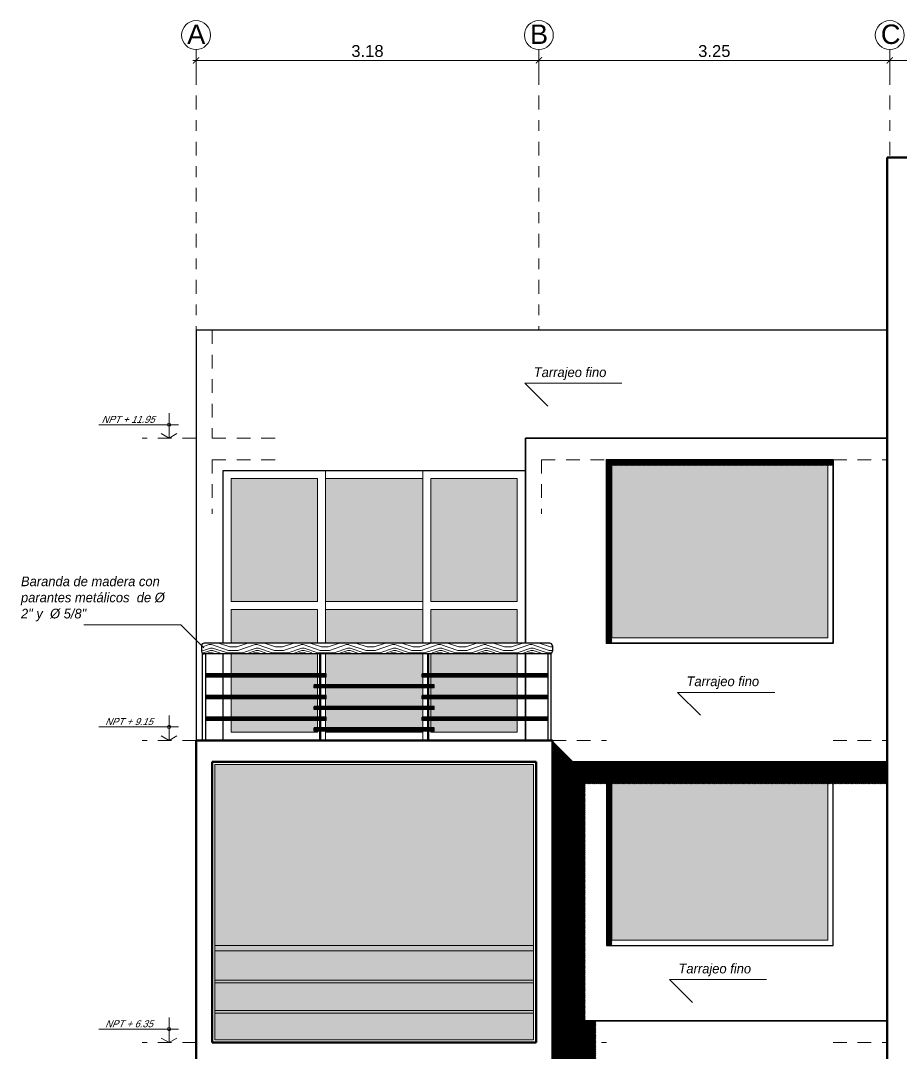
# Model space of a CAD drawing. Header units: millimetres. Extents: x 3779 to 7711, y 1445 to 3132.
# Drawn here: x 3961.87 to 3970.03, y 1458.87 to 1468.44 of the extents above; entities that cross this region are included whole.
import ezdxf

# ---------------------------------------------------------------- set-up
doc = ezdxf.new("R2010")
doc.units = ezdxf.units.MM
doc.header["$PDMODE"] = 3
doc.linetypes.add('DASHDOTX2', pattern=[50.8, 25.4, -12.7, 0, -12.7])
doc.linetypes.add('HIDDEN', pattern=[9.525, 6.35, -3.175])
for name, color, linetype, lineweight in [('cotas', 7, 'Continuous', 5), ('EJES', 20, 'DASHDOTX2', 9), ('pluma 0.0', 33, 'Continuous', 0), ('pluma 1', 1, 'Continuous', 9), ('pluma 2.5', 30, 'Continuous', 25), ('pluma 3', 251, 'Continuous', 30), ('pluma 3.5', 253, 'Continuous', 35), ('pluma 5', 36, 'Continuous', 50), ('proyecciones', 32, 'HIDDEN', 9), ('TEXTO', 7, 'Continuous', 9), ('TEXTURAS', 35, 'Continuous', 5)]:
    doc.layers.add(name, color=color, linetype=linetype, lineweight=lineweight)
doc.styles.add('nombreambiente', font='stylu.ttf', dxfattribs={"oblique": 20})
doc.styles.get("Standard").update_dxf_attribs({"font": 'arial.ttf'})
doc.styles.add('TIMES', font='arial.ttf', dxfattribs={"height": 0.11})
doc.dimstyles.new('julio', dxfattribs={"dimtxt": 0.11, "dimasz": 0.057, "dimexe": 0.03, "dimexo": 0.097, "dimgap": 0.0295, "dimtad": 1, "dimzin": 4, "dimdsep": 46, "dimtxsty": 'TIMES', "dimblk": 'ARCHTICK', "dimcen": 0, "dimdle": 0.03, "dimclrd": 256, "dimclre": 256, "dimclrt": 256, "dimadec": 0, "dimazin": 0, "dimtfac": 1, "dimtix": 1, "dimtmove": 2, "dimatfit": 2, "dimldrblk": 'ARCHTICK', "dimfxl": 1, "dimtolj": 1, "dimtzin": 0, "dimlwd": 5, "dimlwe": 5, "dimarcsym": 0})
pattern_1 = [(0, (-5.591012, 31.950948), (0.01190625, 0.0238125), [0, -0.0238125])]
pattern_2 = [(0, (-5.591012, 26.350948), (0.01190625, 0.0238125), [0, -0.0238125])]
pattern_3 = [(135, (0, 0), (-0.005612660076, -0.005612660076), [])]

# ---------------------------------------------------------------- blocks, each defined once
blk = doc.blocks.new('ttryt')
at = {"layer": 'pluma 1'}
for p, q in [((1118.6396, 393.5141), (1118.6396, 393.2829)), ((1119.2894, 393.4071), (1118.5516, 393.4071)), ((1118.6396, 393.2829), (1118.5676, 393.3244)), ((1118.6396, 393.2829), (1118.7115, 393.3244))]:
    blk.add_line(p, q, dxfattribs=at)
at = {"layer": 'pluma 1', "linetype": 'Continuous'}
blk.add_circle((1118.6396, 393.4071), 0.015, dxfattribs=at)
blk = doc.blocks.new('_ArchTick')
at = {"color": 0, "linetype": 'ByBlock', "lineweight": 40, "const_width": 0.15}
blk.add_lwpolyline([(-0.5, -0.5), (0.5, 0.5)], dxfattribs=at)
blk = doc.blocks.new('*D654')
at = {"layer": 'cotas', "lineweight": 5, "transparency": 16777216}
for p, q in [((3963.4998, 1467.8719), (3963.4998, 1468.1049)), ((3966.6748, 1467.8719), (3966.6748, 1468.1049)), ((3963.4698, 1468.0749), (3966.7048, 1468.0749))]:
    blk.add_line(p, q, dxfattribs=at)
at = {"layer": 'Defpoints', "color": 0, "transparency": 16777216}
for p in [(3966.6748, 1468.0749), (3963.4998, 1467.7749), (3966.6748, 1467.7749)]:
    blk.add_point(p, dxfattribs=at)
at = {"layer": 'cotas', "lineweight": 5, "transparency": 16777216, "xscale": 0.057, "yscale": 0.057, "zscale": 0.057, "rotation": 180}
blk.add_blockref('_ArchTick', (3963.4998, 1468.0749), dxfattribs=at)
at = {"layer": 'cotas', "lineweight": 5, "transparency": 16777216, "xscale": 0.057, "yscale": 0.057, "zscale": 0.057}
blk.add_blockref('_ArchTick', (3966.6748, 1468.0749), dxfattribs=at)
at = {"layer": 'cotas', "transparency": 16777216, "insert": (3965.0873, 1468.1606), "char_height": 0.11, "attachment_point": 5, "style": 'TIMES'}
blk.add_mtext('\\A1;3.18', dxfattribs=at)
blk = doc.blocks.new('*D655')
at = {"layer": 'cotas', "lineweight": 5, "transparency": 16777216}
for p, q in [((3966.6748, 1467.8719), (3966.6748, 1468.1049)), ((3969.9248, 1467.8719), (3969.9248, 1468.1049)), ((3966.6448, 1468.0749), (3969.9548, 1468.0749))]:
    blk.add_line(p, q, dxfattribs=at)
at = {"layer": 'Defpoints', "color": 0, "transparency": 16777216}
for p in [(3969.9248, 1468.0749), (3966.6748, 1467.7749), (3969.9248, 1467.7749)]:
    blk.add_point(p, dxfattribs=at)
at = {"layer": 'cotas', "lineweight": 5, "transparency": 16777216, "xscale": 0.057, "yscale": 0.057, "zscale": 0.057, "rotation": 180}
blk.add_blockref('_ArchTick', (3966.6748, 1468.0749), dxfattribs=at)
at = {"layer": 'cotas', "lineweight": 5, "transparency": 16777216, "xscale": 0.057, "yscale": 0.057, "zscale": 0.057}
blk.add_blockref('_ArchTick', (3969.9248, 1468.0749), dxfattribs=at)
at = {"layer": 'cotas', "transparency": 16777216, "insert": (3968.2998, 1468.1606), "char_height": 0.11, "attachment_point": 5, "style": 'TIMES'}
blk.add_mtext('\\A1;3.25', dxfattribs=at)
blk = doc.blocks.new('*D656')
at = {"layer": 'cotas', "lineweight": 5, "transparency": 16777216}
for p, q in [((3969.9248, 1467.8719), (3969.9248, 1468.1049)), ((3972.4248, 1467.8719), (3972.4248, 1468.1049)), ((3969.8948, 1468.0749), (3972.4548, 1468.0749))]:
    blk.add_line(p, q, dxfattribs=at)
at = {"layer": 'Defpoints', "color": 0, "transparency": 16777216}
for p in [(3972.4248, 1468.0749), (3969.9248, 1467.7749), (3972.4248, 1467.7749)]:
    blk.add_point(p, dxfattribs=at)
at = {"layer": 'cotas', "lineweight": 5, "transparency": 16777216, "xscale": 0.057, "yscale": 0.057, "zscale": 0.057, "rotation": 180}
blk.add_blockref('_ArchTick', (3969.9248, 1468.0749), dxfattribs=at)
at = {"layer": 'cotas', "lineweight": 5, "transparency": 16777216, "xscale": 0.057, "yscale": 0.057, "zscale": 0.057}
blk.add_blockref('_ArchTick', (3972.4248, 1468.0749), dxfattribs=at)
at = {"layer": 'cotas', "transparency": 16777216, "insert": (3971.1748, 1468.1605), "char_height": 0.11, "attachment_point": 5, "style": 'TIMES'}
blk.add_mtext('\\A1;2.50', dxfattribs=at)

msp = doc.modelspace()

# ---------------------------------------------------------------- hatches: boundary and pattern name
at = {"layer": 'pluma 0.0'}
h = msp.add_hatch(dxfattribs=at)
h.set_pattern_fill('LINE', color=256, scale=0.0025, angle=135)
h.set_pattern_definition(pattern_3)
h.paths.add_polyline_path([(3967.3509, 1464.3749), (3967.2998, 1464.3749), (3967.2998, 1462.6749), (3967.3509, 1462.6749)])
h = msp.add_hatch(dxfattribs=at)
h.set_pattern_fill('LINE', color=256, scale=0.0025, angle=135)
h.set_pattern_definition(pattern_3)
h.paths.add_polyline_path([(3969.3998, 1464.3749), (3967.3509, 1464.3749), (3967.3509, 1464.32), (3969.3998, 1464.32)])
h = msp.add_hatch(dxfattribs=at)
h.set_pattern_fill('LINE', color=256, scale=0.0025, angle=135)
h.set_pattern_definition(pattern_3)
h.paths.add_polyline_path([(3966.7998, 1461.7749), (3966.7998, 1461.5749), (3966.9998, 1461.5749)])
h.paths.add_polyline_path([(3966.9998, 1461.5749), (3966.7998, 1461.5749), (3966.7998, 1461.3719), (3967.2027, 1461.3719)])
h.paths.add_polyline_path([(3969.8998, 1461.5749), (3966.9998, 1461.5749), (3967.2027, 1461.3719), (3967.2998, 1461.3719), (3967.2998, 1461.4749), (3969.3998, 1461.4749), (3969.3998, 1461.3719), (3969.8998, 1461.3719)])
h.paths.add_polyline_path([(3969.3998, 1461.4749), (3967.2998, 1461.4749), (3967.2998, 1461.3719), (3969.3998, 1461.3719)], flags=17)
h.paths.add_polyline_path([(3967.2027, 1459.1749), (3966.7998, 1459.1749), (3966.7998, 1458.9749), (3967.2027, 1458.9749)])
h.paths.add_polyline_path([(3967.2027, 1458.9749), (3966.7998, 1458.9749), (3966.7998, 1458.7749), (3967.2027, 1458.7749)])
h.paths.add_polyline_path([(3967.2027, 1458.7749), (3966.7998, 1458.7749), (3967.1593, 1458.4154), (3967.2027, 1458.4154)])
h.paths.add_polyline_path([(3967.1028, 1459.1749), (3967.1028, 1461.3719), (3966.7998, 1461.3719), (3966.7998, 1459.1749)])
h = msp.add_hatch(dxfattribs=at)
h.set_pattern_fill('LINE', color=256, scale=0.0025, angle=135)
h.set_pattern_definition(pattern_3)
h.paths.add_polyline_path([(3967.3509, 1461.2238), (3967.2998, 1461.2749), (3967.2998, 1459.8749), (3967.3509, 1459.8749)])
h.paths.add_polyline_path([(3967.3509, 1461.3719), (3967.2998, 1461.3719), (3967.2998, 1461.2749), (3967.3509, 1461.2238)])
at = {"layer": 'TEXTURAS'}
h = msp.add_hatch(dxfattribs=at)
h.set_pattern_fill('DOTS', color=256, scale=0.015)
h.set_pattern_definition(pattern_2)
h.paths.add_polyline_path([(3967.3498, 1464.3249), (3967.3498, 1462.7249), (3969.3498, 1462.7249), (3969.3498, 1464.3249)])
h = msp.add_hatch(dxfattribs=at)
h.set_pattern_fill('DOTS', color=256, scale=0.015)
h.set_pattern_definition(pattern_1)
h.paths.add_polyline_path([(3964.6248, 1464.1999), (3963.8248, 1464.1999), (3963.8248, 1463.0624), (3964.6248, 1463.0624)])
h.paths.add_polyline_path([(3964.6998, 1463.0624), (3965.5998, 1463.0624), (3965.5998, 1464.1999), (3964.6998, 1464.1999)])
h.paths.add_polyline_path([(3965.6748, 1463.0624), (3966.4748, 1463.0624), (3966.4748, 1464.1999), (3965.6748, 1464.1999)])
h = msp.add_hatch(dxfattribs=at)
h.set_pattern_fill('DOTS', color=256, scale=0.015)
h.set_pattern_definition(pattern_1)
h.paths.add_polyline_path([(3964.6248, 1461.9599), (3963.8248, 1461.9599), (3963.8248, 1461.8499), (3964.6248, 1461.8499), (3964.6248, 1461.8599), (3964.5948, 1461.8599), (3964.5948, 1461.8899), (3964.6248, 1461.8899)])
h.paths.add_polyline_path([(3964.5948, 1462.0899), (3964.6248, 1462.0899), (3964.6248, 1462.1599), (3963.8248, 1462.1599), (3963.8248, 1461.9899), (3964.6248, 1461.9899), (3964.6248, 1462.0599), (3964.5948, 1462.0599)])
h.paths.add_polyline_path([(3964.5948, 1462.2899), (3964.6248, 1462.2899), (3964.6248, 1462.3599), (3963.8248, 1462.3599), (3963.8248, 1462.1899), (3964.6248, 1462.1899), (3964.6248, 1462.2599), (3964.5948, 1462.2599)])
h.paths.add_polyline_path([(3964.6248, 1462.5749), (3963.8248, 1462.5749), (3963.8248, 1462.3899), (3964.6248, 1462.3899)])
h.paths.add_polyline_path([(3965.5998, 1461.9599), (3965.5948, 1461.9599), (3965.5948, 1461.9899), (3965.5998, 1461.9899), (3965.5998, 1462.0599), (3964.6998, 1462.0599), (3964.6998, 1461.9899), (3964.7048, 1461.9899), (3964.7048, 1461.9876), (3964.7048, 1461.9599), (3964.6998, 1461.9599), (3964.6998, 1461.8899), (3965.5998, 1461.8899)])
h.paths.add_polyline_path([(3965.5948, 1462.1899), (3965.5998, 1462.1899), (3965.5998, 1462.2599), (3964.6998, 1462.2599), (3964.6998, 1462.1899), (3964.7048, 1462.1899), (3964.7048, 1462.1876), (3964.7048, 1462.1599), (3964.6998, 1462.0899), (3965.5998, 1462.0899), (3965.5998, 1462.1599), (3965.5948, 1462.1599)])
h.paths.add_polyline_path([(3965.5998, 1462.5749), (3964.6998, 1462.5749), (3964.6998, 1462.3899), (3964.7048, 1462.3899), (3964.7048, 1462.3599), (3964.6998, 1462.3599), (3964.6998, 1462.2899), (3965.5998, 1462.2899), (3965.5998, 1462.3599), (3965.5948, 1462.3599), (3965.5948, 1462.3899), (3965.5998, 1462.3899)])
h.paths.add_polyline_path([(3966.4748, 1461.9599), (3965.6748, 1461.9599), (3965.6748, 1461.8899), (3965.7048, 1461.8899), (3965.7048, 1461.8846), (3965.7048, 1461.8499), (3966.4748, 1461.8499)])
h.paths.add_polyline_path([(3966.4748, 1462.1599), (3965.6748, 1462.1599), (3965.6748, 1462.0899), (3965.7048, 1462.0899), (3965.7048, 1462.0846), (3965.7048, 1462.0599), (3965.6748, 1462.0599), (3965.6748, 1461.9899), (3966.4748, 1461.9899)])
h.paths.add_polyline_path([(3966.4748, 1462.3599), (3965.6748, 1462.3599), (3965.6748, 1462.2899), (3965.7048, 1462.2899), (3965.7048, 1462.2846), (3965.7048, 1462.2599), (3965.6748, 1462.2599), (3965.6748, 1462.1899), (3966.4748, 1462.1899)])
h.paths.add_polyline_path([(3966.4748, 1462.5749), (3965.6748, 1462.5749), (3965.6748, 1462.3899), (3966.4748, 1462.3899)])
h.paths.add_polyline_path([(3966.4748, 1462.9874), (3965.6748, 1462.9874), (3965.6748, 1462.6749), (3966.4748, 1462.6749)])
h.paths.add_polyline_path([(3965.5998, 1462.9874), (3964.6998, 1462.9874), (3964.6998, 1462.6749), (3965.5998, 1462.6749)])
h.paths.add_polyline_path([(3964.6248, 1462.9874), (3963.8248, 1462.9874), (3963.8248, 1462.6749), (3964.6248, 1462.6749)])
h = msp.add_hatch(dxfattribs=at)
h.set_pattern_fill('WOODFACE', color=256, scale=0.3, angle=135, pattern_type=2)
h.set_pattern_definition([(135, (-155.0284, 104.50696), (-0.424264069, 3e-17), [0.015, -0.285]), (225, (-155.1875, 104.51757), (-6e-17, -0.424264069), [0.03, -0.27]), (180, (-155.12385, 104.49636), (-0.212132034, -0.212132034), [0.02121, -0.06363, 0.02121, -0.04242, 0.1485, -0.127294069]), (180, (-155.00718, 104.50696), (-0.212132034, -0.212132034), [0.021213, -0.042426, 0.021213, -0.339412069]), (180, (-155.10264, 104.56), (-0.212132034, -0.212132034), [0.021213, -0.403051069]), (180, (-155.11325, 104.59181), (-0.212132034, -0.212132034), [0.021213, -0.403051069]), (180, (-155.10264, 104.53878), (-0.212132034, -0.212132034), [0.021213, -0.403051069]), (180, (-155.10264, 104.51757), (-0.212132034, -0.212132034), [0.042426, -0.381838069]), (180, (-155.31477, 104.4115), (-0.212132034, -0.212132034), [0.042426, -0.381838069]), (180, (-155.09203, 104.48575), (-0.212132034, -0.212132034), [0.084852, -0.339412069]), (180, (-155.09203, 104.46454), (-0.212132034, -0.212132034), [0.084852, -0.339412069]), (180, (-155.29356, 104.53878), (-0.212132034, -0.212132034), [0.084852, -0.339412069]), (180, (-155.10264, 104.43272), (-0.212132034, -0.212132034), [0.0636396, -0.360624469]), (180, (-155.09203, 104.35847), (-0.212132034, -0.212132034), [0.0636396, -0.360624469]), (180, (-155.09203, 104.4009), (-0.212132034, -0.212132034), [0.0636396, -0.360624469]), (180, (-155.29356, 104.47514), (-0.212132034, -0.212132034), [0.10606602, -0.318198049]), (180, (-155.28295, 104.44332), (-0.212132034, -0.212132034), [0.10606602, -0.318198049]), (180, (-155.25113, 104.51757), (-0.212132034, -0.212132034), [0.148492424, -0.275771645]), (161.5650512, (-155.07082, 104.50696), (-0.2121320344, 0.2121320343), [0.033541017, -0.637279374]), (161.5650512, (-155.17689, 104.48575), (-0.2121320344, 0.2121320343), [0.033541017, -0.637279374]), (161.5650512, (-155.14507, 104.49636), (-0.2121320344, 0.2121320343), [0.033541017, -0.637279374]), (161.5650512, (-155.039, 104.51757), (-0.2121320344, 0.2121320343), [0.06708204, -0.603738353]), (161.5650512, (-155.17689, 104.46454), (-0.2121320344, 0.2121320343), [0.100623059, -0.570197334]), (161.5650512, (-155.16628, 104.43272), (-0.2121320344, 0.2121320343), [0.134164079, -0.536656315]), (161.5650512, (-155.15567, 104.4009), (-0.2121320344, 0.2121320343), [0.134164079, -0.536656315]), (161.5650512, (-155.18749, 104.30544), (-0.2121320344, 0.2121320343), [0.134164079, -0.536656315]), (161.5650512, (-155.16628, 104.32665), (-0.2121320344, 0.2121320343), [0.1677051, -0.503115293]), (161.5650512, (-155.15567, 104.35847), (-0.2121320344, 0.2121320343), [0.1677051, -0.503115293]), (198.4349488, (-155.14507, 104.51757), (-0.2121320344, -0.2121320343), [0.033541017, -0.637279374]), (198.4349488, (-155.09203, 104.50696), (-0.2121320344, -0.2121320343), [0.033541017, -0.637279374]), (198.4349488, (-155.02839, 104.50696), (-0.2121320344, -0.2121320343), [0.06708204, -0.603738353]), (198.4349488, (-155.12385, 104.53878), (-0.2121320344, -0.2121320343), [0.06708204, -0.603738353]), (198.4349488, (-154.99657, 104.49636), (-0.2121320344, -0.2121320343), [0.100623059, -0.570197334]), (198.4349488, (-154.97536, 104.47514), (-0.2121320344, -0.2121320343), [0.134164079, -0.536656315]), (198.4349488, (-155.17689, 104.65545), (-0.2121320344, -0.2121320343), [0.134164079, -0.536656315]), (198.4349488, (-155.12385, 104.56), (-0.2121320344, -0.2121320343), [0.134164079, -0.536656315]), (198.4349488, (-155.14507, 104.62363), (-0.2121320344, -0.2121320343), [0.1677051, -0.503115293]), (198.4349488, (-155.13446, 104.59181), (-0.2121320344, -0.2121320343), [0.1677051, -0.503115293])])
h.paths.add_polyline_path([(3966.7998, 1462.6499, 0.414214), (3966.7748, 1462.6749), (3963.5748, 1462.6749, 0.414214), (3963.5498, 1462.6499), (3963.5498, 1462.5999, 0.414214), (3963.5748, 1462.5749), (3966.7748, 1462.5749, 0.414214), (3966.7998, 1462.5999)])
h = msp.add_hatch(dxfattribs=at)
h.set_pattern_fill('DOTS', color=256, scale=0.015)
h.set_pattern_definition([(0, (-5.591012, 31.950948), (0.01190625, 0.0238125), [0, -0.0238125])])
h.paths.add_polyline_path([(3966.6248, 1458.9999), (3966.6248, 1461.5499), (3963.6748, 1461.5499), (3963.6748, 1458.9999)])
h = msp.add_hatch(dxfattribs=at)
h.set_pattern_fill('DOTS', color=256, scale=0.015)
h.set_pattern_definition(pattern_2)
h.paths.add_polyline_path([(3967.3498, 1461.4249), (3967.3498, 1459.9249), (3969.3498, 1459.9249), (3969.3498, 1461.4249)])

# ---------------------------------------------------------------- linework, layer by layer
at = {"layer": 'EJES', "ltscale": 0.005}
for p, q in [((3963.4998, 1468.1749), (3963.4998, 1465.5749)), ((3966.6748, 1468.1749), (3966.6748, 1465.5749)), ((3969.9248, 1468.1749), (3969.9248, 1467.1749))]:
    msp.add_line(p, q, dxfattribs=at)
at = {"layer": 'pluma 0.0'}
for p, q in [((3964.6448, 1462.3876), (3963.5898, 1462.3876)), ((3964.6448, 1462.3846), (3963.5898, 1462.3846)), ((3964.6448, 1462.3805), (3963.5898, 1462.3805)), ((3964.6448, 1462.3749), (3963.5898, 1462.3749)), ((3964.6448, 1462.3692), (3963.5898, 1462.3692)), ((3964.6448, 1462.3651), (3963.5898, 1462.3651)), ((3964.6448, 1462.3621), (3963.5898, 1462.3621)), ((3964.7048, 1462.3876), (3964.6548, 1462.3876)), ((3964.7048, 1462.3846), (3964.6548, 1462.3846)), ((3964.7048, 1462.3805), (3964.6548, 1462.3805)), ((3964.7048, 1462.3749), (3964.6548, 1462.3749)), ((3964.7048, 1462.3692), (3964.6548, 1462.3692)), ((3964.7048, 1462.3651), (3964.6548, 1462.3651)), ((3964.7048, 1462.3621), (3964.6548, 1462.3621)), ((3965.6448, 1462.3876), (3965.5948, 1462.3876)), ((3965.6448, 1462.3846), (3965.5948, 1462.3846)), ((3965.6448, 1462.3805), (3965.5948, 1462.3805)), ((3965.6448, 1462.3749), (3965.5948, 1462.3749)), ((3965.6448, 1462.3692), (3965.5948, 1462.3692)), ((3965.6448, 1462.3651), (3965.5948, 1462.3651)), ((3965.6448, 1462.3621), (3965.5948, 1462.3621)), ((3966.7598, 1462.3876), (3965.6548, 1462.3876)), ((3966.7598, 1462.3846), (3965.6548, 1462.3846)), ((3966.7598, 1462.3805), (3965.6548, 1462.3805)), ((3966.7598, 1462.3749), (3965.6548, 1462.3749)), ((3966.7598, 1462.3692), (3965.6548, 1462.3692)), ((3966.7598, 1462.3651), (3965.6548, 1462.3651)), ((3966.7598, 1462.3621), (3965.6548, 1462.3621)), ((3964.6448, 1462.2876), (3964.5948, 1462.2876)), ((3964.6448, 1462.2846), (3964.5948, 1462.2846)), ((3964.6448, 1462.2805), (3964.5948, 1462.2805)), ((3964.6448, 1462.2749), (3964.5948, 1462.2749)), ((3964.6448, 1462.2692), (3964.5948, 1462.2692)), ((3964.6448, 1462.2651), (3964.5948, 1462.2651)), ((3964.6448, 1462.2621), (3964.5948, 1462.2621)), ((3965.6448, 1462.2876), (3964.6548, 1462.2876)), ((3965.6448, 1462.2846), (3964.6548, 1462.2846)), ((3965.6448, 1462.2805), (3964.6548, 1462.2805)), ((3965.6448, 1462.2749), (3964.6548, 1462.2749)), ((3965.6448, 1462.2692), (3964.6548, 1462.2692)), ((3965.6448, 1462.2651), (3964.6548, 1462.2651)), ((3965.6448, 1462.2621), (3964.6548, 1462.2621)), ((3965.7048, 1462.2876), (3965.6548, 1462.2876)), ((3965.7048, 1462.2846), (3965.6548, 1462.2846)), ((3965.7048, 1462.2805), (3965.6548, 1462.2805)), ((3965.7048, 1462.2749), (3965.6548, 1462.2749)), ((3965.7048, 1462.2692), (3965.6548, 1462.2692)), ((3965.7048, 1462.2651), (3965.6548, 1462.2651)), ((3965.7048, 1462.2621), (3965.6548, 1462.2621)), ((3964.6448, 1462.1876), (3963.5898, 1462.1876)), ((3964.6448, 1462.1846), (3963.5898, 1462.1846)), ((3964.6448, 1462.1805), (3963.5898, 1462.1805)), ((3964.6448, 1462.1749), (3963.5898, 1462.1749)), ((3964.6448, 1462.1692), (3963.5898, 1462.1692)), ((3964.6448, 1462.1651), (3963.5898, 1462.1651)), ((3964.6448, 1462.1621), (3963.5898, 1462.1621)), ((3964.7048, 1462.1876), (3964.6548, 1462.1876)), ((3964.7048, 1462.1846), (3964.6548, 1462.1846)), ((3964.7048, 1462.1805), (3964.6548, 1462.1805)), ((3964.7048, 1462.1749), (3964.6548, 1462.1749)), ((3964.7048, 1462.1692), (3964.6548, 1462.1692)), ((3964.7048, 1462.1651), (3964.6548, 1462.1651)), ((3964.7048, 1462.1621), (3964.6548, 1462.1621)), ((3965.6448, 1462.1876), (3965.5948, 1462.1876)), ((3965.6448, 1462.1846), (3965.5948, 1462.1846)), ((3965.6448, 1462.1805), (3965.5948, 1462.1805)), ((3965.6448, 1462.1749), (3965.5948, 1462.1749)), ((3965.6448, 1462.1692), (3965.5948, 1462.1692)), ((3965.6448, 1462.1651), (3965.5948, 1462.1651)), ((3965.6448, 1462.1621), (3965.5948, 1462.1621)), ((3966.7598, 1462.1876), (3965.6548, 1462.1876)), ((3966.7598, 1462.1846), (3965.6548, 1462.1846)), ((3966.7598, 1462.1805), (3965.6548, 1462.1805)), ((3966.7598, 1462.1749), (3965.6548, 1462.1749)), ((3966.7598, 1462.1692), (3965.6548, 1462.1692)), ((3966.7598, 1462.1651), (3965.6548, 1462.1651)), ((3966.7598, 1462.1621), (3965.6548, 1462.1621)), ((3964.6448, 1462.0876), (3964.5948, 1462.0876)), ((3964.6448, 1462.0846), (3964.5948, 1462.0846)), ((3964.6448, 1462.0805), (3964.5948, 1462.0805)), ((3964.6448, 1462.0749), (3964.5948, 1462.0749)), ((3964.6448, 1462.0692), (3964.5948, 1462.0692)), ((3964.6448, 1462.0651), (3964.5948, 1462.0651)), ((3964.6448, 1462.0621), (3964.5948, 1462.0621)), ((3965.7048, 1462.0876), (3964.6548, 1462.0876)), ((3965.7048, 1462.0846), (3964.6548, 1462.0846)), ((3965.7048, 1462.0805), (3964.6548, 1462.0805)), ((3965.7048, 1462.0749), (3964.6548, 1462.0749)), ((3965.7048, 1462.0692), (3964.6548, 1462.0692)), ((3965.7048, 1462.0651), (3964.6548, 1462.0651)), ((3965.7048, 1462.0621), (3964.6548, 1462.0621)), ((3964.6448, 1461.9876), (3963.5898, 1461.9876)), ((3964.6448, 1461.9846), (3963.5898, 1461.9846)), ((3964.6448, 1461.9805), (3963.5898, 1461.9805)), ((3964.6448, 1461.9749), (3963.5898, 1461.9749)), ((3964.6448, 1461.9692), (3963.5898, 1461.9692)), ((3964.6448, 1461.9651), (3963.5898, 1461.9651)), ((3964.6448, 1461.9621), (3963.5898, 1461.9621)), ((3964.7048, 1461.9876), (3964.6548, 1461.9876)), ((3964.7048, 1461.9846), (3964.6548, 1461.9846)), ((3964.7048, 1461.9805), (3964.6548, 1461.9805)), ((3964.7048, 1461.9749), (3964.6548, 1461.9749)), ((3964.7048, 1461.9692), (3964.6548, 1461.9692)), ((3964.7048, 1461.9651), (3964.6548, 1461.9651)), ((3964.7048, 1461.9621), (3964.6548, 1461.9621)), ((3965.6448, 1461.9876), (3965.5948, 1461.9876)), ((3965.6448, 1461.9846), (3965.5948, 1461.9846)), ((3965.6448, 1461.9805), (3965.5948, 1461.9805)), ((3965.6448, 1461.9749), (3965.5948, 1461.9749)), ((3965.6448, 1461.9692), (3965.5948, 1461.9692)), ((3965.6448, 1461.9651), (3965.5948, 1461.9651)), ((3965.6448, 1461.9621), (3965.5948, 1461.9621)), ((3966.7598, 1461.9876), (3965.6548, 1461.9876)), ((3966.7598, 1461.9846), (3965.6548, 1461.9846)), ((3966.7598, 1461.9805), (3965.6548, 1461.9805)), ((3966.7598, 1461.9749), (3965.6548, 1461.9749)), ((3966.7598, 1461.9692), (3965.6548, 1461.9692)), ((3966.7598, 1461.9651), (3965.6548, 1461.9651)), ((3966.7598, 1461.9621), (3965.6548, 1461.9621)), ((3964.6448, 1461.8876), (3964.5948, 1461.8876)), ((3964.6448, 1461.8846), (3964.5948, 1461.8846)), ((3964.6448, 1461.8805), (3964.5948, 1461.8805)), ((3964.6448, 1461.8749), (3964.5948, 1461.8749)), ((3964.6448, 1461.8692), (3964.5948, 1461.8692)), ((3964.6448, 1461.8651), (3964.5948, 1461.8651)), ((3965.6448, 1461.8876), (3964.6548, 1461.8876)), ((3965.6448, 1461.8846), (3964.6548, 1461.8846)), ((3965.6448, 1461.8805), (3964.6548, 1461.8805)), ((3965.6448, 1461.8749), (3964.6548, 1461.8749)), ((3965.6448, 1461.8692), (3964.6548, 1461.8692)), ((3965.6448, 1461.8651), (3964.6548, 1461.8651)), ((3965.7048, 1461.8876), (3965.6548, 1461.8876)), ((3965.7048, 1461.8846), (3965.6548, 1461.8846)), ((3965.7048, 1461.8805), (3965.6548, 1461.8805)), ((3965.7048, 1461.8749), (3965.6548, 1461.8749)), ((3965.7048, 1461.8692), (3965.6548, 1461.8692)), ((3965.7048, 1461.8651), (3965.6548, 1461.8651)), ((3964.6448, 1461.8621), (3964.5948, 1461.8621)), ((3965.6448, 1461.8621), (3964.6548, 1461.8621)), ((3965.7048, 1461.8621), (3965.6548, 1461.8621)), ((3966.6248, 1459.8749), (3963.6748, 1459.8749)), ((3966.6248, 1459.8249), (3963.6748, 1459.8249)), ((3963.6748, 1459.554), (3966.6248, 1459.554)), ((3963.6748, 1459.529), (3966.6248, 1459.529)), ((3963.6748, 1459.2707), (3966.6248, 1459.2707)), ((3963.6748, 1459.2457), (3966.6248, 1459.2457))]:
    msp.add_line(p, q, dxfattribs=at)
at = {"layer": 'pluma 1'}
for p, q in [((3964.6998, 1464.2749), (3964.6998, 1462.6749)), ((3965.5998, 1464.2749), (3965.5998, 1462.6749)), ((3964.6248, 1464.1999), (3964.6248, 1463.0624)), ((3965.6748, 1464.1999), (3965.6748, 1463.0624)), ((3964.6248, 1463.0624), (3963.8248, 1463.0624)), ((3965.5998, 1463.0624), (3964.6998, 1463.0624)), ((3966.4748, 1463.0624), (3965.6748, 1463.0624)), ((3964.6248, 1462.9874), (3963.8248, 1462.9874)), ((3964.6248, 1462.9874), (3964.6248, 1462.6749)), ((3965.5998, 1462.9874), (3964.6998, 1462.9874)), ((3965.6748, 1462.9874), (3965.6748, 1462.6749)), ((3966.4748, 1462.9874), (3965.6748, 1462.9874)), ((3964.6248, 1462.5749), (3964.6248, 1462.3899)), ((3964.6998, 1462.5749), (3964.6998, 1462.3899)), ((3965.5998, 1462.5749), (3965.5998, 1462.3899)), ((3965.6748, 1462.5749), (3965.6748, 1462.3899)), ((3964.6248, 1462.3599), (3964.6248, 1462.2899)), ((3964.6998, 1462.3599), (3964.6998, 1462.2899)), ((3965.5998, 1462.3599), (3965.5998, 1462.2899)), ((3965.6748, 1462.3599), (3965.6748, 1462.2899)), ((3964.6248, 1462.2599), (3964.6248, 1462.1899)), ((3964.6998, 1462.2599), (3964.6998, 1462.1899)), ((3965.5998, 1462.2599), (3965.5998, 1462.1899)), ((3965.6748, 1462.2599), (3965.6748, 1462.1899)), ((3964.6248, 1462.1599), (3964.6248, 1462.0899)), ((3964.6998, 1462.1599), (3964.6998, 1462.0899)), ((3965.5998, 1462.1599), (3965.5998, 1462.0899)), ((3965.6748, 1462.1599), (3965.6748, 1462.0899)), ((3964.6248, 1462.0599), (3964.6248, 1461.9899)), ((3964.6998, 1462.0599), (3964.6998, 1461.9899)), ((3965.5998, 1462.0599), (3965.5998, 1461.9899)), ((3965.6748, 1462.0599), (3965.6748, 1461.9899)), ((3964.6248, 1461.9599), (3964.6248, 1461.8899)), ((3964.6998, 1461.9599), (3964.6998, 1461.8899)), ((3965.5998, 1461.9599), (3965.5998, 1461.8899)), ((3965.6748, 1461.9599), (3965.6748, 1461.8899)), ((3964.6248, 1461.8599), (3964.6248, 1461.8499)), ((3964.6998, 1461.8599), (3964.6998, 1461.7749)), ((3965.5998, 1461.8599), (3965.5998, 1461.7749)), ((3965.6748, 1461.8599), (3965.6748, 1461.8499))]:
    msp.add_line(p, q, dxfattribs=at)
for points in [[(3969.3498, 1464.3249), (3967.3498, 1464.3249), (3967.3498, 1462.7249), (3969.3498, 1462.7249)], [(3963.6748, 1461.5499), (3966.6248, 1461.5499), (3966.6248, 1458.9999), (3963.6748, 1458.9999)], [(3969.3498, 1461.4249), (3967.3498, 1461.4249), (3967.3498, 1459.9249), (3969.3498, 1459.9249)]]:
    msp.add_lwpolyline(points, close=True, dxfattribs=at)
for points in [[(3963.8248, 1463.0624), (3963.8248, 1464.1999), (3964.6248, 1464.1999)], [(3964.6998, 1464.1999), (3965.5998, 1464.1999)], [(3965.6748, 1464.1999), (3966.4748, 1464.1999), (3966.4748, 1463.0624)], [(3963.8248, 1462.6749), (3963.8248, 1462.9874)], [(3966.4748, 1462.9874), (3966.4748, 1462.6749)], [(3963.8248, 1462.3899), (3963.8248, 1462.5749)], [(3966.4748, 1462.5749), (3966.4748, 1462.3899)], [(3963.8248, 1462.1899), (3963.8248, 1462.3599)], [(3966.4748, 1462.3599), (3966.4748, 1462.1899)], [(3963.8248, 1461.9899), (3963.8248, 1462.1599)], [(3966.4748, 1462.1599), (3966.4748, 1461.9899)], [(3964.6248, 1461.8499), (3963.8248, 1461.8499), (3963.8248, 1461.9599)], [(3966.4748, 1461.9599), (3966.4748, 1461.8499), (3965.6748, 1461.8499)], [(3965.5998, 1461.8499), (3964.6998, 1461.8499)]]:
    msp.add_lwpolyline(points, dxfattribs=at)
for centre in [(3963.4998, 1468.3088), (3966.6748, 1468.3088), (3969.9248, 1468.3088)]:
    msp.add_circle(centre, 0.1339, dxfattribs=at)
at = {"layer": 'pluma 2.5'}
for p, q in [((3969.8998, 1465.5749), (3963.4998, 1465.5749)), ((3963.4998, 1465.5749), (3963.4998, 1461.7749)), ((3963.5598, 1461.7749), (3963.5598, 1462.5799)), ((3963.5898, 1461.7749), (3963.5898, 1462.5749)), ((3964.6448, 1461.7749), (3964.6448, 1462.5749)), ((3964.6548, 1461.7749), (3964.6548, 1462.5749)), ((3965.6448, 1461.7749), (3965.6448, 1462.5749)), ((3965.6548, 1461.7749), (3965.6548, 1462.5749)), ((3966.7598, 1461.7749), (3966.7598, 1462.5749)), ((3966.7898, 1461.7749), (3966.7898, 1462.5799)), ((3964.6448, 1462.3899), (3963.5898, 1462.3899)), ((3964.6448, 1462.3599), (3963.5898, 1462.3599)), ((3964.7048, 1462.3899), (3964.6548, 1462.3899)), ((3964.7048, 1462.3599), (3964.6548, 1462.3599)), ((3964.7048, 1462.3599), (3964.7048, 1462.3899)), ((3965.5948, 1462.3599), (3965.5948, 1462.3899)), ((3965.6448, 1462.3899), (3965.5948, 1462.3899)), ((3965.6448, 1462.3599), (3965.5948, 1462.3599)), ((3966.7598, 1462.3899), (3965.6548, 1462.3899)), ((3966.7598, 1462.3599), (3965.6548, 1462.3599)), ((3964.5948, 1462.2599), (3964.5948, 1462.2899)), ((3964.6448, 1462.2899), (3964.5948, 1462.2899)), ((3964.6448, 1462.2599), (3964.5948, 1462.2599)), ((3965.6448, 1462.2899), (3964.6548, 1462.2899)), ((3965.6448, 1462.2599), (3964.6548, 1462.2599)), ((3965.7048, 1462.2899), (3965.6548, 1462.2899)), ((3965.7048, 1462.2599), (3965.6548, 1462.2599)), ((3965.7048, 1462.2599), (3965.7048, 1462.2899)), ((3964.6448, 1462.1899), (3963.5898, 1462.1899)), ((3964.6448, 1462.1599), (3963.5898, 1462.1599)), ((3964.7048, 1462.1899), (3964.6548, 1462.1899)), ((3964.7048, 1462.1599), (3964.6548, 1462.1599)), ((3964.7048, 1462.1599), (3964.7048, 1462.1899)), ((3965.5948, 1462.1599), (3965.5948, 1462.1899)), ((3965.6448, 1462.1899), (3965.5948, 1462.1899)), ((3965.6448, 1462.1599), (3965.5948, 1462.1599)), ((3966.7598, 1462.1899), (3965.6548, 1462.1899)), ((3966.7598, 1462.1599), (3965.6548, 1462.1599)), ((3964.5948, 1462.0599), (3964.5948, 1462.0899)), ((3964.6448, 1462.0899), (3964.5948, 1462.0899)), ((3964.6448, 1462.0599), (3964.5948, 1462.0599)), ((3965.6448, 1462.0899), (3964.6548, 1462.0899)), ((3965.6448, 1462.0599), (3964.6548, 1462.0599)), ((3965.7048, 1462.0899), (3965.6548, 1462.0899)), ((3965.7048, 1462.0599), (3965.6548, 1462.0599)), ((3965.7048, 1462.0599), (3965.7048, 1462.0899)), ((3964.6448, 1461.9899), (3963.5898, 1461.9899)), ((3964.6448, 1461.9599), (3963.5898, 1461.9599)), ((3964.7048, 1461.9899), (3964.6548, 1461.9899)), ((3964.7048, 1461.9599), (3964.6548, 1461.9599)), ((3964.7048, 1461.9599), (3964.7048, 1461.9899)), ((3965.5948, 1461.9599), (3965.5948, 1461.9899)), ((3965.6448, 1461.9899), (3965.5948, 1461.9899)), ((3965.6448, 1461.9599), (3965.5948, 1461.9599)), ((3966.7598, 1461.9899), (3965.6548, 1461.9899)), ((3966.7598, 1461.9599), (3965.6548, 1461.9599)), ((3964.5948, 1461.8599), (3964.5948, 1461.8899)), ((3964.6448, 1461.8899), (3964.5948, 1461.8899)), ((3965.6448, 1461.8899), (3964.6548, 1461.8899)), ((3965.7048, 1461.8899), (3965.6548, 1461.8899)), ((3965.7048, 1461.8599), (3965.7048, 1461.8899)), ((3964.6448, 1461.8599), (3964.5948, 1461.8599)), ((3965.6448, 1461.8599), (3964.6548, 1461.8599)), ((3965.7048, 1461.8599), (3965.6548, 1461.8599))]:
    msp.add_line(p, q, dxfattribs=at)
for points in [[(3963.7498, 1462.6749), (3963.7498, 1464.2749), (3966.5498, 1464.2749), (3966.5498, 1462.6749)], [(3963.7498, 1462.3899), (3963.7498, 1462.5749)], [(3966.5498, 1462.5749), (3966.5498, 1462.3899)], [(3963.7498, 1462.1899), (3963.7498, 1462.3599)], [(3966.5498, 1462.3599), (3966.5498, 1462.1899)], [(3963.7498, 1461.9899), (3963.7498, 1462.1599)], [(3966.5498, 1462.1599), (3966.5498, 1461.9899)], [(3966.5498, 1461.9599), (3966.5498, 1461.7749), (3963.7498, 1461.7749), (3963.7498, 1461.9599)]]:
    msp.add_lwpolyline(points, dxfattribs=at)
msp.add_lwpolyline([(3969.3998, 1461.4749), (3967.2998, 1461.4749), (3967.2998, 1459.8749), (3969.3998, 1459.8749)], close=True, dxfattribs=at)
at = {"layer": 'pluma 3'}
for p, q in [((3963.5498, 1462.6499), (3963.5498, 1462.5999)), ((3966.7748, 1462.6749), (3963.5748, 1462.6749)), ((3966.7998, 1462.6499), (3966.7998, 1462.5999)), ((3966.7748, 1462.5749), (3963.5748, 1462.5749))]:
    msp.add_line(p, q, dxfattribs=at)
for centre, start, end in [((3963.5748, 1462.6499), 90, 180), ((3966.7748, 1462.6499), 0, 90), ((3963.5748, 1462.5999), 180, 270), ((3966.7748, 1462.5999), 270, 0)]:
    msp.add_arc(centre, 0.025, start, end, dxfattribs=at)
at = {"layer": 'pluma 3.5'}
for p, q in [((3966.5498, 1464.5749), (3966.5498, 1462.6749)), ((3966.5498, 1464.5749), (3969.8998, 1464.5749)), ((3966.5498, 1462.5749), (3966.5498, 1462.3899)), ((3966.5498, 1462.3599), (3966.5498, 1462.1899)), ((3966.5498, 1462.1599), (3966.5498, 1461.9899)), ((3966.5498, 1461.9599), (3966.5498, 1461.7749)), ((3966.7998, 1461.5749), (3969.8998, 1461.5749)), ((3966.7998, 1459.1749), (3969.8998, 1459.1749))]:
    msp.add_line(p, q, dxfattribs=at)
msp.add_lwpolyline([(3969.3998, 1464.3749), (3967.2998, 1464.3749), (3967.2998, 1462.6749), (3969.3998, 1462.6749)], close=True, dxfattribs=at)
at = {"layer": 'pluma 5'}
for p, q in [((3969.8998, 1454.3999), (3969.8998, 1467.1749)), ((3969.8998, 1467.1749), (3972.4498, 1467.1749)), ((3963.4998, 1461.7749), (3963.4998, 1458.7749)), ((3966.7998, 1461.7749), (3963.4998, 1461.7749)), ((3966.7998, 1461.7749), (3966.7998, 1458.7749)), ((3963.6498, 1461.5749), (3963.6498, 1458.9749)), ((3966.6498, 1461.5749), (3963.6498, 1461.5749)), ((3966.6498, 1461.5749), (3966.6498, 1458.9749)), ((3966.6498, 1458.9749), (3963.6498, 1458.9749))]:
    msp.add_line(p, q, dxfattribs=at)
at = {"layer": 'proyecciones', "linetype": 'HIDDEN', "ltscale": 0.02}
for p, q in [((3963.6498, 1465.5749), (3963.6498, 1464.5749)), ((3963.4998, 1464.5749), (3962.9998, 1464.5749)), ((3963.6498, 1464.5749), (3964.2498, 1464.5749)), ((3963.6498, 1464.3749), (3963.6498, 1463.8749)), ((3963.6498, 1464.3749), (3964.2498, 1464.3749)), ((3966.6998, 1464.3749), (3967.2998, 1464.3749)), ((3966.6998, 1464.3749), (3966.6998, 1463.8749)), ((3969.3998, 1464.3749), (3969.8998, 1464.3749)), ((3963.4998, 1461.7749), (3962.9998, 1461.7749)), ((3966.7998, 1461.7749), (3967.2998, 1461.7749)), ((3969.3998, 1461.7749), (3969.8998, 1461.7749)), ((3963.4998, 1458.9749), (3962.9998, 1458.9749)), ((3966.7998, 1458.9749), (3967.2998, 1458.9749)), ((3969.3998, 1458.9749), (3969.8998, 1458.9749))]:
    msp.add_line(p, q, dxfattribs=at)
at = {"layer": 'TEXTURAS'}
for points in [[(3967.4442, 1465.0831), (3966.5442, 1465.0831), (3966.7563, 1464.8709)], [(3962.4586, 1462.8455), (3963.3586, 1462.8455), (3963.5707, 1462.6334)], [(3968.8591, 1462.2194), (3967.9591, 1462.2194), (3968.1712, 1462.0073)], [(3968.7846, 1459.5581), (3967.8846, 1459.5581), (3968.0967, 1459.3459)]]:
    msp.add_lwpolyline(points, dxfattribs=at)

# ---------------------------------------------------------------- block references
at = {"layer": 'pluma 1', "linetype": 'Continuous', "xscale": -1}
for p in [(5081.8894, 1071.292), (5081.8894, 1068.492), (5081.8894, 1065.692)]:
    msp.add_blockref('ttryt', p, dxfattribs=at)

# ---------------------------------------------------------------- texts
at = {"layer": 'TEXTO', "color": 5, "char_height": 0.18, "width": 2.597734, "attachment_point": 1}
for s, insert in [('{\\C7;A}', (3963.4174, 1468.4069)), ('{\\C7;B}', (3966.5924, 1468.4069)), ('{\\fArial|b0|i0|c0|p34;\\C7;C}', (3969.8424, 1468.4069))]:
    msp.add_mtext(s, dxfattribs=dict(at, insert=insert))
at = {"layer": 'TEXTO', "char_height": 0.0896, "attachment_point": 1}
for s, insert, width in [('{\\fStylus BT|b0|i1|c0|p34;\\C7;Tarrajeo fino}', (3966.6274, 1465.2301), 2.293656), ('\\A1;{\\fStylus BT|b0|i1|c0|p34;\\C7;Baranda de madera con parantes metálicos  de %%C 2" y  %%C 5/8"}', (3961.878, 1463.2927), 1.455108), ('{\\fStylus BT|b0|i1|c0|p34;\\C7;Tarrajeo fino}', (3968.0423, 1462.3664), 2.293656), ('{\\fStylus BT|b0|i1|c0|p34;\\C7;Tarrajeo fino}', (3967.9678, 1459.7051), 2.293656)]:
    msp.add_mtext(s, dxfattribs=dict(at, insert=insert, width=width))
at = {"layer": 'TEXTO', "char_height": 0.065, "width": 0.790868, "attachment_point": 1, "style": 'nombreambiente'}
for s, insert in [('{\\Q23;NPT + 11.95}', (3962.624, 1464.7812)), ('{\\Q23;NPT + 9.15}', (3962.656, 1461.9812)), ('{\\Q23;NPT + 6.35}', (3962.656, 1459.1812))]:
    msp.add_mtext(s, dxfattribs=dict(at, insert=insert))

# ---------------------------------------------------------------- dimensions: what is measured, and where the dimension line sits
at = {"layer": 'cotas'}
for base, p1, p2, picture, middle in [((3966.6747974519, 1468.0748673981), (3963.4997974519, 1467.7748673981), (3966.6747974519, 1467.7748673981), '*D654', (3965.0872974519, 1468.1605679438)), ((3969.9248, 1468.0749), (3966.6748, 1467.7749), (3969.9248, 1467.7749), '*D655', (3968.2998, 1468.1606)), ((3972.4248, 1468.0749), (3969.9248, 1467.7749), (3972.4248, 1467.7749), '*D656', (3971.1748, 1468.1605))]:
    dim = msp.add_linear_dim(base=base, p1=p1, p2=p2, dimstyle='julio', dxfattribs=at)
    dim.commit()
    dim.dimension.update_dxf_attribs({"geometry": picture, "text_midpoint": middle})

doc.saveas('drawing.dxf')
